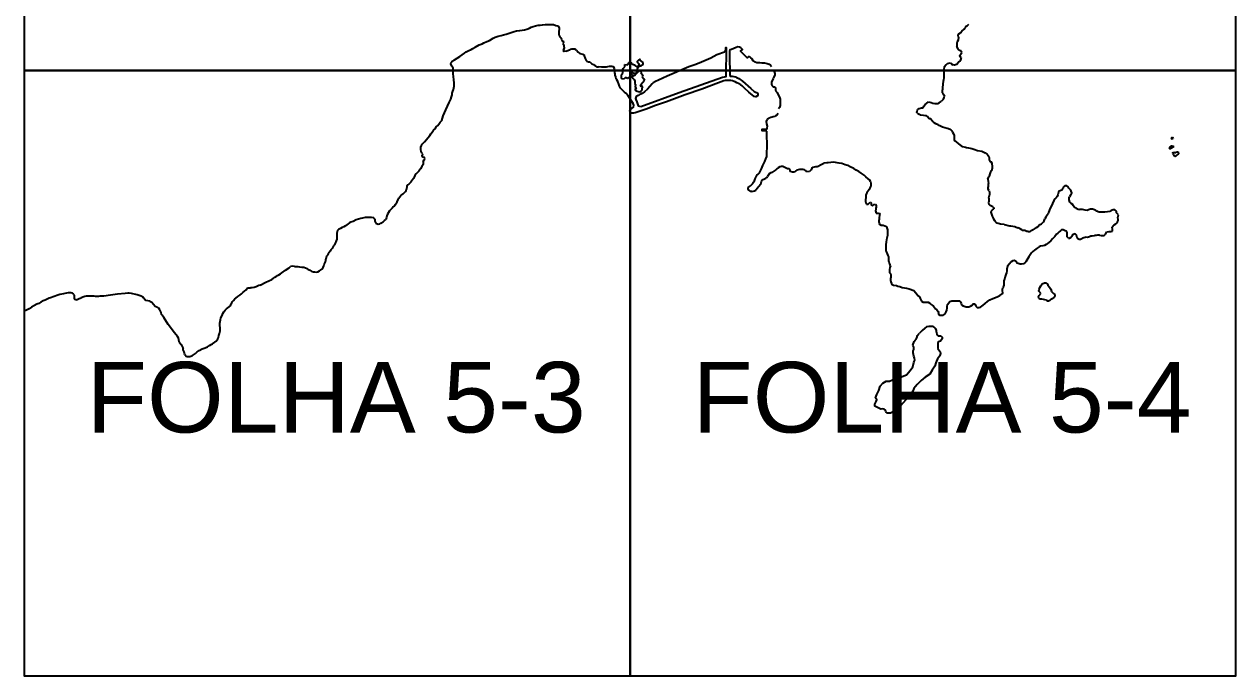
# Model space of a CAD drawing. Header units: millimetres. Extents: x 548366 to 1117317, y 7446967 to 14899125.
# Drawn here: x 553799 to 554494, y 7449500 to 7449874 of the extents above; entities that cross this region are included whole.
import ezdxf

# ---------------------------------------------------------------- set-up
doc = ezdxf.new("R2010")
doc.units = ezdxf.units.MM
doc.header["$MEASUREMENT"] = 0
doc.layers.add('CARIMBO', color=7, linetype='Continuous')
doc.styles.add('ARIAL', font='ARIAL.TTF')

msp = doc.modelspace()

# ---------------------------------------------------------------- linework, layer by layer
at = {"layer": 'CARIMBO'}
for points in [[(554146.65, 7450195.25), (553798.81, 7450195.25), (553798.81, 7449847.41), (554146.65, 7449847.41)], [(554494.49, 7450195.25), (554146.65, 7450195.25), (554146.65, 7449847.41), (554494.49, 7449847.41)], [(554146.65, 7449847.41), (553798.81, 7449847.41), (553798.81, 7449499.56), (554146.65, 7449499.56)], [(554494.49, 7449847.41), (554146.65, 7449847.41), (554146.65, 7449499.56), (554494.49, 7449499.56)]]:
    msp.add_lwpolyline(points, close=True, dxfattribs=at)
at = {"layer": 'CARIMBO', "color": 4, "ltscale": 0.3}
for points in [[(554043.76, 7449851.06), (554043.88, 7449851.92), (554044.56, 7449852.66), (554045.94, 7449853.52), (554047.31, 7449854.38), (554048.86, 7449855.41), (554050.23, 7449856.38), (554051.55, 7449857.3), (554052.58, 7449858.1), (554054.12, 7449858.84), (554055.5, 7449859.36), (554056.41, 7449859.93), (554057.79, 7449860.67), (554060.05, 7449862.01), (554061.71, 7449862.7), (554062.74, 7449863.16), (554064.52, 7449864.07), (554066.06, 7449864.65), (554068.07, 7449865.85), (554069.21, 7449866.48), (554070.99, 7449867.1), (554072.59, 7449867.51), (554073.96, 7449867.85), (554075.62, 7449868.25), (554080.2, 7449869.79), (554081.52, 7449870.08), (554083.35, 7449870.37), (554086.04, 7449870.71), (554087.47, 7449871.05), (554088.85, 7449871.68), (554089.82, 7449872.2), (554091.08, 7449872.54), (554092.45, 7449873), (554093.83, 7449873.34), (554095.03, 7449873.45), (554096.46, 7449873.63), (554097.95, 7449873.68), (554099.04, 7449873.68), (554100.3, 7449873.8), (554102.64, 7449873.68), (554104.11, 7449873.17), (554105.08, 7449872.94), (554105.6, 7449872.54), (554105.94, 7449871.57), (554105.94, 7449870.77), (554105.83, 7449869.85), (554105.71, 7449868.94), (554105.71, 7449868.19), (554105.94, 7449867.45), (554106.4, 7449866.76), (554106.91, 7449866.13), (554107.39, 7449865.42), (554107.59, 7449864.52)], [(554338.56, 7449871.12), (554338.98, 7449871.61), (554339.4, 7449872.29), (554339.76, 7449872.81), (554340.4, 7449873.18), (554341.24, 7449874.03)], [(554335.33, 7449866.46), (554335.05, 7449864.71), (554334.54, 7449863.73), (554334.37, 7449863.01), (554334.34, 7449862.03), (554334.39, 7449861.08)], [(554335.1, 7449867.61), (554335.55, 7449868.35), (554336.43, 7449869.04), (554337.16, 7449869.84)], [(554335.33, 7449866.46), (554335.1, 7449867.61)], [(554337.16, 7449869.84), (554338.56, 7449871.12)], [(554107.59, 7449864.52), (554108.64, 7449863.9)], [(554108.64, 7449863.9), (554108.17, 7449862.87)], [(554108.17, 7449862.87), (554108.62, 7449862.05)], [(554108.77, 7449860.37), (554108.29, 7449858.69)], [(554108.39, 7449859.62), (554108.29, 7449858.69)], [(554108.62, 7449862.05), (554108.67, 7449861.37)], [(554108.67, 7449861.37), (554108.77, 7449860.37)], [(554109.97, 7449858.42), (554111.04, 7449858.87), (554112.32, 7449859.39)], [(554115.87, 7449858.99), (554114.9, 7449859.52), (554113.97, 7449859.57), (554113.12, 7449859.52), (554112.32, 7449859.39)], [(554335.2, 7449859.34), (554334.39, 7449861.08)], [(554336.01, 7449858.9), (554335.2, 7449859.34)], [(554109.97, 7449858.42), (554108.89, 7449858.32), (554108.29, 7449858.69)], [(554115.87, 7449858.99), (554116.86, 7449857.83)], [(554116.86, 7449857.83), (554117.76, 7449857.13)], [(554117.76, 7449857.13), (554119.49, 7449856.7)], [(554119.49, 7449856.7), (554120.24, 7449856.28)], [(554120.24, 7449856.28), (554120.36, 7449855.68)], [(554120.36, 7449855.68), (554120.81, 7449854.2)], [(554120.81, 7449854.2), (554121.39, 7449853.13), (554121.86, 7449852.65), (554122.84, 7449852.28)], [(554122.84, 7449852.28), (554123.57, 7449852.28)], [(554123.57, 7449852.28), (554124.17, 7449851.8)], [(554145.92, 7449851.66), (554146.65, 7449852.22)], [(554149.53, 7449850.18), (554148.19, 7449850.83), (554147.68, 7449851.23), (554147.29, 7449851.77), (554146.65, 7449852.22)], [(554154.16, 7449851.84), (554152.74, 7449852.99), (554152.26, 7449853.83), (554151.74, 7449853.36), (554150.75, 7449852.47), (554150.97, 7449851.86), (554151.54, 7449851.44), (554152.11, 7449850.02)], [(554214.99, 7449855.55), (554216.61, 7449853.98)], [(554215.91, 7449854.6), (554216.61, 7449853.98)], [(554216.61, 7449853.98), (554217.23, 7449852.99)], [(554217.23, 7449852.99), (554218.43, 7449852.25)], [(554218.43, 7449852.25), (554219.55, 7449851.92), (554220.6, 7449851.85), (554221.27, 7449851.83), (554222.34, 7449851.8), (554223.83, 7449851.68), (554224.61, 7449851.55), (554225.35, 7449851.38), (554226.57, 7449851), (554227.34, 7449850.46)], [(554335.27, 7449852.02), (554336.01, 7449852.78), (554336.65, 7449853.52)], [(554336.8, 7449858.56), (554336.01, 7449858.9)], [(554336.01, 7449855.87), (554336.52, 7449856.48)], [(554336.16, 7449854.99), (554336.01, 7449855.87)], [(554336.94, 7449854.79), (554336.16, 7449854.99)], [(554336.52, 7449856.48), (554337.14, 7449857.67)], [(554336.65, 7449853.52), (554336.94, 7449854.79)], [(554337.14, 7449857.67), (554336.8, 7449858.56)], [(554037.71, 7449817.59), (554038.54, 7449818.69), (554039.29, 7449821.22), (554040.95, 7449824.82), (554042.84, 7449829), (554043.7, 7449830.77), (554044.22, 7449832.14), (554044.45, 7449833.29), (554044.56, 7449834.32), (554044.85, 7449835.46), (554045.25, 7449836.49), (554045.7, 7449838.32), (554045.76, 7449840.5), (554045.48, 7449841.75), (554045.31, 7449844.03), (554045.14, 7449845.29), (554045.19, 7449845.97), (554045.28, 7449847.41), (554045.08, 7449848.72), (554044.28, 7449849.86)], [(554044.28, 7449849.86), (554043.76, 7449851.06)], [(554045.25, 7449846.94), (554045.25, 7449847.8)], [(554124.17, 7449851.8), (554124.77, 7449851.1)], [(554124.77, 7449851.1), (554125.67, 7449850.73)], [(554125.67, 7449850.73), (554126.52, 7449850.18)], [(554126.52, 7449850.18), (554127.72, 7449849.5), (554128.65, 7449849.35)], [(554136.34, 7449849.68), (554135.54, 7449849.68), (554134.72, 7449849.58), (554133.77, 7449849.48), (554132.97, 7449849.28), (554131.94, 7449849.16), (554130.29, 7449849.21), (554128.65, 7449849.35)], [(554141.6, 7449844.68), (554142.18, 7449845.33)], [(554142.18, 7449845.33), (554142.54, 7449845.9)], [(554142.28, 7449847.41), (554142.82, 7449848.46)], [(554142.54, 7449845.9), (554142.28, 7449847.41)], [(554142.82, 7449848.46), (554143.76, 7449849.36)], [(554143.76, 7449850.72), (554145.45, 7449850.51)], [(554143.76, 7449849.36), (554143.76, 7449850.72)], [(554144.7, 7449850.69), (554145.45, 7449850.51)], [(554145.45, 7449850.51), (554145.92, 7449851.66)], [(554150.58, 7449845.73), (554149.48, 7449845.69), (554148.84, 7449845.69), (554147.61, 7449846.2), (554146.65, 7449845.65)], [(554146.65, 7449845.65), (554147.83, 7449844.83)], [(554150.58, 7449845.73), (554149.99, 7449845.15), (554149.34, 7449844.54), (554148.26, 7449844.03)], [(554151.25, 7449849.14), (554150.24, 7449849.79), (554149.53, 7449850.18)], [(554150.5, 7449847.41), (554150.46, 7449846.44), (554150.58, 7449845.73)], [(554151.25, 7449849.14), (554150.89, 7449848.6), (554150.5, 7449847.41)], [(554152.26, 7449847.41), (554151.51, 7449846.69), (554151.05, 7449846.27), (554150.58, 7449845.73)], [(554152.11, 7449850.02), (554151.21, 7449849.79), (554151.25, 7449849.14)], [(554152.11, 7449850.02), (554151.25, 7449849.14)], [(554152.11, 7449850.02), (554151.99, 7449850.93)], [(554152.11, 7449850.02), (554153.14, 7449849.97), (554153.84, 7449850.58), (554154.24, 7449851.12), (554154.16, 7449851.84)], [(554152.26, 7449847.41), (554153.08, 7449846.55), (554152.94, 7449845.94)], [(554152.94, 7449845.94), (554154.16, 7449844.54)], [(554227.34, 7449850.46), (554227.84, 7449849.71)], [(554229.43, 7449846.78), (554229.76, 7449845.53)], [(554229.76, 7449845.53), (554229.86, 7449844.62)], [(554328.11, 7449850.63), (554327.11, 7449849.2), (554326.93, 7449848.06), (554326.81, 7449847.41), (554326.81, 7449846.69), (554326.81, 7449845.88), (554326.81, 7449844.87), (554326.81, 7449843.89), (554326.81, 7449843.11), (554326.69, 7449841.91), (554326.49, 7449840.93), (554326.22, 7449839.73), (554326.17, 7449837.19), (554326.17, 7449836.25)], [(554328.11, 7449850.63), (554328.94, 7449851.43)], [(554328.94, 7449851.43), (554330.47, 7449851.66)], [(554330.47, 7449851.66), (554331.96, 7449850.55)], [(554331.15, 7449851.14), (554331.96, 7449850.55)], [(554334.22, 7449850.75), (554333.04, 7449850.38), (554331.96, 7449850.55)], [(554334.22, 7449850.75), (554335.27, 7449852.02)], [(554334.22, 7449850.75), (554334.71, 7449851.24)], [(554141.6, 7449844.68), (554141.53, 7449843.28), (554142.03, 7449842.67), (554143.36, 7449842.63)], [(554143.98, 7449843.39), (554143.36, 7449842.63)], [(554145.2, 7449842.81), (554143.98, 7449843.39)], [(554146.65, 7449843.79), (554145.2, 7449842.81)], [(554145.95, 7449843.2), (554145.2, 7449842.81)], [(554147.92, 7449843.4), (554146.65, 7449843.79)], [(554147.83, 7449844.83), (554148.26, 7449844.03)], [(554147.92, 7449843.4), (554148.26, 7449844.03)], [(554147.92, 7449843.4), (554148.46, 7449842.76), (554148.98, 7449842.18), (554149.41, 7449841.16), (554149.48, 7449839.91), (554149.74, 7449839.21), (554149.54, 7449838.03), (554150.11, 7449837.05), (554149.41, 7449836.34)], [(554155.03, 7449841.73), (554154.2, 7449840.58), (554153.7, 7449840.11), (554152.5, 7449838.39)], [(554152.5, 7449838.39), (554153.35, 7449838.6), (554153.78, 7449837.86), (554153.53, 7449837.11), (554153.37, 7449836.05)], [(554154.16, 7449844.54), (554153.72, 7449843.7)], [(554153.72, 7449843.7), (554154.52, 7449842.6)], [(554154.52, 7449842.6), (554155.03, 7449841.73)], [(554227.89, 7449840.84), (554227.85, 7449840.1)], [(554227.85, 7449840.1), (554227.92, 7449839.25)], [(554228.77, 7449842.53), (554227.89, 7449840.84)], [(554227.92, 7449839.25), (554228.32, 7449838.5)], [(554228.32, 7449838.5), (554228.89, 7449838.03)], [(554229.14, 7449843.28), (554228.77, 7449842.53)], [(554229.86, 7449844.62), (554229.14, 7449843.28)], [(554152.15, 7449834.86), (554150.85, 7449835.35), (554150.06, 7449835.65), (554149.41, 7449836.34)], [(554153.37, 7449836.05), (554152.15, 7449834.86)], [(554152.9, 7449835.15), (554152.15, 7449834.86)], [(554228.89, 7449838.03), (554229.81, 7449837.91)], [(554229.81, 7449837.91), (554230.26, 7449837.09)], [(554230.26, 7449837.09), (554230.11, 7449836.27), (554230.41, 7449835.5)], [(554230.41, 7449835.5), (554231.15, 7449834.77)], [(554231.15, 7449834.77), (554231.77, 7449833.34), (554232.56, 7449832.04), (554232.88, 7449830.83), (554232.93, 7449830.18), (554232.97, 7449829.34), (554232.97, 7449828.65), (554232.97, 7449828), (554232.97, 7449827.21), (554232.51, 7449826.1)], [(554326.17, 7449835.22), (554326.17, 7449836.25)], [(554326.17, 7449834.47), (554326.17, 7449835.22)], [(554326.17, 7449834.47), (554326.81, 7449833.39), (554327.2, 7449832.6)], [(554326.59, 7449830.94), (554327.1, 7449831.79)], [(554327.1, 7449831.79), (554327.2, 7449832.6)], [(554232.51, 7449826.1), (554231.86, 7449825.38)], [(554311.5, 7449824.23), (554311.94, 7449824.92)], [(554311.94, 7449824.92), (554312.72, 7449825.51)], [(554312.72, 7449825.51), (554314, 7449825.8)], [(554314, 7449825.8), (554314.93, 7449825.85)], [(554314.93, 7449825.85), (554315.44, 7449826.88)], [(554315.44, 7449826.88), (554316.18, 7449827.76), (554316.89, 7449828.27)], [(554316.89, 7449828.27), (554318.02, 7449829.25)], [(554316.89, 7449828.27), (554317.33, 7449828.84)], [(554318.02, 7449829.25), (554319.64, 7449829.03)], [(554319.64, 7449829.03), (554320.59, 7449828.64), (554321.6, 7449828.4)], [(554321.6, 7449828.4), (554323.37, 7449828.42)], [(554323.37, 7449828.42), (554324.27, 7449828.76)], [(554324.27, 7449828.76), (554325.45, 7449829.77)], [(554326.59, 7449830.94), (554326.06, 7449830.31), (554325.45, 7449829.77)], [(554026.65, 7449800.82), (554026.49, 7449801.94), (554026.49, 7449802.84), (554026.58, 7449803.67), (554026.9, 7449804.31), (554027.38, 7449804.98), (554028.06, 7449805.68), (554028.66, 7449806.36), (554031.65, 7449810.03), (554032.29, 7449810.86), (554033.06, 7449811.95), (554033.89, 7449812.98), (554034.92, 7449814.07), (554035.43, 7449814.93), (554036.27, 7449815.76), (554036.87, 7449816.44), (554037.71, 7449817.59)], [(554225.09, 7449818.05), (554225.36, 7449818.95)], [(554225.24, 7449816.77), (554225.09, 7449818.05)], [(554225.82, 7449819.64), (554225.36, 7449818.95)], [(554226.47, 7449820.2), (554225.82, 7449819.64)], [(554226.47, 7449820.2), (554227.56, 7449820.59), (554228.32, 7449820.71), (554228.93, 7449820.83), (554230.06, 7449821.09)], [(554230.93, 7449821.69), (554230.06, 7449821.09)], [(554231.49, 7449822.85), (554230.93, 7449821.69)], [(554311.42, 7449823.28), (554311.5, 7449824.23)], [(554311.89, 7449822.61), (554311.42, 7449823.28)], [(554311.89, 7449822.61), (554312.67, 7449822.15), (554313.53, 7449821.71)], [(554315.17, 7449821.39), (554313.53, 7449821.71)], [(554316.25, 7449821.36), (554315.17, 7449821.39)], [(554318.31, 7449819.8), (554317.46, 7449820.97), (554316.89, 7449821.24), (554316.25, 7449821.36)], [(554318.37, 7449819.79), (554317.92, 7449820.24)], [(554318.31, 7449819.8), (554319.29, 7449819.73), (554320.16, 7449818.69), (554320.52, 7449817.97), (554321.27, 7449817.22)], [(554214.51, 7449780.07), (554215.22, 7449780.74), (554215.78, 7449781.04), (554216.49, 7449781.65), (554217.15, 7449782.42), (554217.61, 7449783.13), (554218.07, 7449783.89), (554218.53, 7449785.01), (554218.89, 7449785.93), (554219.04, 7449786.64), (554219.55, 7449787.25), (554220.16, 7449787.76), (554221.03, 7449788.47), (554221.64, 7449789.64), (554222.2, 7449790.81), (554222.96, 7449792.75), (554224.12, 7449794.96), (554224.63, 7449796.64), (554225.14, 7449797.92), (554225.29, 7449799.24), (554225.34, 7449804.23), (554225.14, 7449810.74), (554225.24, 7449811.66), (554225.19, 7449812.42)], [(554225.19, 7449812.42), (554222.54, 7449812.75), (554222.54, 7449813.67), (554225.03, 7449813.67), (554225.34, 7449814.28), (554225.54, 7449815.4)], [(554225.54, 7449815.4), (554225.24, 7449816.77)], [(554323.69, 7449816.04), (554322.29, 7449816.73), (554321.27, 7449817.22)], [(554323.69, 7449816.04), (554324.97, 7449815.45), (554326.1, 7449814.96), (554328.86, 7449814.13), (554329.56, 7449813.91), (554330.31, 7449813.64), (554330.9, 7449813.21), (554331.43, 7449812.68), (554331.92, 7449811.93), (554332.45, 7449810.91), (554332.72, 7449810), (554332.72, 7449809.03), (554332.72, 7449808.39), (554332.72, 7449807.53), (554333.15, 7449806.89), (554333.9, 7449806.3), (554335.19, 7449805.17), (554336.75, 7449804.1), (554337.66, 7449803.67), (554339.22, 7449803.19), (554339.81, 7449803.02), (554341.1, 7449802.81), (554341.95, 7449802.7), (554343.03, 7449802.6)], [(554456.17, 7449802.67), (554456.84, 7449803.54)], [(554456.84, 7449803.54), (554457.85, 7449803.98), (554458.91, 7449803.65)], [(554457.46, 7449808.65), (554458.21, 7449809.02)], [(554457.46, 7449808.65), (554457.74, 7449808.09), (554458.52, 7449808.18)], [(554458.91, 7449803.65), (554457.46, 7449802.73)], [(554458.21, 7449809.02), (554458.52, 7449808.18)], [(554027.09, 7449800.02), (554026.65, 7449800.82)], [(554027.67, 7449799.47), (554027.09, 7449800.02)], [(554027.25, 7449797.84), (554027.67, 7449799.47)], [(554027.25, 7449797.84), (554027.38, 7449798.67)], [(554027.96, 7449797.52), (554027.25, 7449797.84)], [(554028.92, 7449796.66), (554028.7, 7449797.26), (554027.96, 7449797.52)], [(554028.41, 7449795.92), (554028.92, 7449796.66)], [(554343.03, 7449802.6), (554344.05, 7449802.17), (554346.22, 7449801.45), (554348.63, 7449801.02), (554349.87, 7449800.49), (554350.67, 7449800.06), (554351.21, 7449799.68), (554351.75, 7449799.2), (554352.23, 7449798.56), (554352.66, 7449797.91), (554352.82, 7449797.22), (554352.82, 7449796.57), (554352.98, 7449795.93), (554353.3, 7449795.28), (554354.05, 7449794.86)], [(554457.46, 7449802.73), (554456.9, 7449802.28), (554456.17, 7449802.67)], [(554458.24, 7449803.06), (554457.46, 7449802.73)], [(554458.27, 7449799.82), (554458.58, 7449800.49)], [(554458.77, 7449799.09), (554458.27, 7449799.82)], [(554458.58, 7449800.49), (554459.86, 7449799.93)], [(554458.77, 7449799.09), (554459.16, 7449798.42), (554459.58, 7449797.97)], [(554459.19, 7449800.32), (554459.86, 7449799.93)], [(554461.57, 7449799.54), (554459.58, 7449797.97)], [(554460.4, 7449798.39), (554459.58, 7449797.97)], [(554459.86, 7449799.93), (554460.37, 7449800.63)], [(554460.37, 7449800.63), (554461.43, 7449800.6)], [(554461.43, 7449800.6), (554461.57, 7449799.54)], [(554026.32, 7449790.78), (554025.84, 7449790.14), (554025.32, 7449789.53), (554024.56, 7449788.73), (554023.88, 7449787.99), (554023.18, 7449787.09), (554022.79, 7449786.1), (554022.28, 7449785.27), (554021.8, 7449784.53), (554021.25, 7449783.83), (554020.81, 7449783.25), (554020.2, 7449782.58), (554019.68, 7449782.1), (554019.08, 7449781.59), (554018.56, 7449780.8), (554018.24, 7449779.07)], [(554027.96, 7449795.05), (554027.93, 7449794.16), (554027.79, 7449793.34), (554027.47, 7449792.73), (554027.09, 7449792.09), (554026.32, 7449790.78)], [(554027.96, 7449795.05), (554028.41, 7449795.92)], [(554235.65, 7449791.68), (554234.32, 7449792.24), (554233.4, 7449792.24), (554232.59, 7449791.98), (554231.67, 7449791.47), (554230.96, 7449790.81), (554230.35, 7449790.3), (554229.79, 7449789.9), (554229.28, 7449789.49), (554228.16, 7449788.78)], [(554238.09, 7449790.92), (554237.17, 7449790.92), (554236.26, 7449791.17), (554235.65, 7449791.68)], [(554238.55, 7449790.15), (554238.09, 7449790.92)], [(554238.6, 7449789.39), (554238.55, 7449790.15)], [(554243.9, 7449790.36), (554243.18, 7449790.3), (554242.52, 7449790.05), (554241.86, 7449789.64), (554241.2, 7449788.98)], [(554248.02, 7449789.18), (554247.36, 7449789.9), (554246.85, 7449790.25), (554246.09, 7449790.41), (554245.07, 7449790.46), (554243.9, 7449790.36)], [(554251.13, 7449791.22), (554250.72, 7449790.3), (554249.81, 7449789.39)], [(554251.13, 7449791.22), (554251.84, 7449791.73), (554252.66, 7449792.03), (554253.27, 7449792.14), (554254.03, 7449792.24), (554254.7, 7449792.44)], [(554254.7, 7449792.44), (554256.02, 7449793.21), (554257.91, 7449794.02)], [(554283.45, 7449785.17), (554282.1, 7449786.26), (554281.19, 7449787.18), (554279.47, 7449788.36), (554277.97, 7449789.32), (554276.46, 7449790.07), (554275.12, 7449790.93), (554273.14, 7449791.95), (554271.69, 7449792.65), (554270.13, 7449793.18), (554268.25, 7449793.83), (554266.75, 7449793.99), (554263.53, 7449794.58), (554260.48, 7449794.33), (554259.59, 7449794.33), (554257.91, 7449794.02)], [(554353.52, 7449787.94), (554353.89, 7449789.12), (554354.32, 7449789.87), (554354.54, 7449790.51), (554354.75, 7449791.32), (554354.81, 7449792.17), (554354.64, 7449793.84), (554354.05, 7449794.86)], [(554221.74, 7449782.11), (554222.25, 7449783.64), (554222.6, 7449784.3), (554223.11, 7449784.65), (554223.83, 7449785.01), (554224.69, 7449785.37), (554225.25, 7449785.83), (554225.66, 7449786.39)], [(554226.48, 7449787.96), (554225.66, 7449786.39)], [(554228.16, 7449788.78), (554227.6, 7449788.52), (554226.48, 7449787.96)], [(554240.03, 7449788.88), (554238.6, 7449789.39)], [(554241.2, 7449788.98), (554240.03, 7449788.88)], [(554249.81, 7449789.39), (554248.02, 7449789.18)], [(554284.74, 7449783.56), (554284.9, 7449782.48), (554284.96, 7449781.14), (554284.63, 7449780.23), (554284.42, 7449779.64), (554283.99, 7449779), (554283.56, 7449778.35), (554283.02, 7449777.66), (554282.65, 7449777.07), (554282.27, 7449776.26), (554282.06, 7449775.62), (554282.06, 7449774.55), (554281.95, 7449772.83), (554281.95, 7449772.08), (554282, 7449771.22), (554282.49, 7449770.58)], [(554284.74, 7449783.56), (554284.2, 7449784.52), (554283.45, 7449785.17)], [(554352.18, 7449784.83), (554352.66, 7449786.17), (554353.03, 7449786.7), (554353.52, 7449787.94)], [(554352.18, 7449784.83), (554352.33, 7449783.5), (554352.49, 7449782.37)], [(554012.98, 7449771.86), (554013.46, 7449773.14), (554013.97, 7449774.04), (554014.52, 7449774.81), (554015.06, 7449775.51), (554015.64, 7449775.96), (554016.31, 7449776.5), (554016.95, 7449777.08), (554017.66, 7449777.82), (554018.04, 7449778.46), (554018.24, 7449779.07)], [(554216.7, 7449777.78), (554215.93, 7449777.83), (554215.37, 7449778.24), (554214.76, 7449778.8), (554214.51, 7449779.41), (554214.51, 7449780.07)], [(554216.7, 7449777.78), (554218.12, 7449778.14), (554218.84, 7449778.6)], [(554221.74, 7449782.11), (554221.38, 7449781.55), (554220.87, 7449780.94), (554220.16, 7449780.28), (554219.8, 7449779.72), (554218.84, 7449778.6)], [(554352.81, 7449778.13), (554352.33, 7449779.21), (554352.33, 7449780.07), (554352.6, 7449780.66)], [(554352.6, 7449780.66), (554352.49, 7449782.37)], [(554352.81, 7449778.13), (554353.08, 7449777.33), (554353.08, 7449776.53), (554352.92, 7449775.18)], [(554394.67, 7449778.57), (554393.06, 7449777.93), (554392.79, 7449777.34), (554392.57, 7449776.64), (554392.36, 7449775.84), (554391.93, 7449774.98), (554391.29, 7449774.17), (554390.75, 7449773.58), (554390.11, 7449772.67)], [(554395.37, 7449779.7), (554394.67, 7449778.57)], [(554395.63, 7449780.5), (554395.37, 7449779.7)], [(554396.39, 7449781.15), (554395.63, 7449780.5)], [(554400.25, 7449777.5), (554399.77, 7449778.63), (554399.23, 7449779.22), (554398.69, 7449779.75), (554398.16, 7449780.45), (554397.41, 7449781.09), (554396.39, 7449781.15)], [(554400.25, 7449777.5), (554400.2, 7449776.86), (554399.66, 7449775.73), (554399.07, 7449774.82)], [(554011.75, 7449770.14), (554011.37, 7449769.6), (554010.69, 7449768.93), (554010.08, 7449768.25), (554009.41, 7449767.55), (554008.58, 7449766.62), (554008.06, 7449765.82), (554007.49, 7449764.83), (554007.04, 7449763.84), (554006.85, 7449762.94), (554006.37, 7449761.79)], [(554011.75, 7449770.14), (554012.98, 7449771.86)], [(554282.49, 7449770.58), (554283.45, 7449770.58)], [(554283.45, 7449770.58), (554284.47, 7449771.76)], [(554284.47, 7449771.76), (554285.22, 7449771.38)], [(554285.22, 7449771.38), (554285.22, 7449770.2), (554285.98, 7449769.61)], [(554285.98, 7449769.61), (554286.78, 7449770.36)], [(554286.78, 7449770.36), (554287.69, 7449770.58)], [(554287.69, 7449770.58), (554288.02, 7449769.56), (554287.91, 7449768.86), (554287.85, 7449768.22), (554287.75, 7449767.41), (554287.69, 7449766.72), (554288.07, 7449765.43)], [(554352.65, 7449774.06), (554352.65, 7449773.15), (554352.71, 7449772.29), (554352.54, 7449771.32), (554352.71, 7449770.52), (554353.51, 7449769.82)], [(554352.65, 7449774.06), (554352.92, 7449775.18)], [(554355.01, 7449768.96), (554353.51, 7449769.82)], [(554355.01, 7449768.96), (554355.55, 7449768.48), (554355.55, 7449767.84)], [(554389.25, 7449770.9), (554389.03, 7449770.31), (554387.78, 7449767.87)], [(554390.11, 7449772.67), (554389.25, 7449770.9)], [(554389.68, 7449771.81), (554389.25, 7449770.9)], [(554398.91, 7449772.99), (554398.91, 7449774.17), (554399.07, 7449774.82)], [(554399.12, 7449771.65), (554398.91, 7449772.99)], [(554400.04, 7449770.85), (554399.12, 7449771.65)], [(554401.88, 7449768.58), (554401.06, 7449769.78), (554400.89, 7449770.42), (554400.04, 7449770.85)], [(553999.48, 7449762.65), (553998.29, 7449762.94), (553997.49, 7449762.94), (553996.78, 7449762.94), (553995.63, 7449762.88), (553994.67, 7449762.78), (553993.77, 7449762.68), (553993.04, 7449762.52), (553992.01, 7449762.33), (553989.39, 7449761.52), (553987.73, 7449760.66), (553986.44, 7449760.18), (553985.61, 7449759.73), (553984.78, 7449759.25), (553984.07, 7449758.7), (553983.3, 7449758.16), (553982.34, 7449757.55), (553981.32, 7449757.1), (553980.39, 7449756.49), (553979.3, 7449755.88), (553978.78, 7449755.37), (553978.43, 7449754.6), (553978.3, 7449753.93), (553978.3, 7449753.1), (553978.34, 7449751.91)], [(553999.48, 7449762.65), (554000.15, 7449761.92)], [(554000.15, 7449761.92), (554000.21, 7449760.76), (554000.79, 7449759.61)], [(554000.79, 7449759.61), (554002.07, 7449759.07), (554002.91, 7449759.29), (554003.58, 7449759.58), (554004.99, 7449760.38), (554005.73, 7449761.15), (554006.37, 7449761.79)], [(554288.07, 7449765.43), (554289.14, 7449765.43)], [(554289.14, 7449765.43), (554290.16, 7449765.11)], [(554290.16, 7449765.11), (554289.95, 7449764.03), (554289.68, 7449762.8)], [(554289.68, 7449762.8), (554289.73, 7449761.62)], [(554353.99, 7449765.96), (554354.32, 7449766.71)], [(554354.75, 7449763.6), (554353.99, 7449765.96)], [(554354.32, 7449766.71), (554354.85, 7449767.3)], [(554359.44, 7449759.02), (554357.54, 7449759.52), (554357, 7449760.06), (554356.46, 7449760.44), (554356.09, 7449761.03), (554355.66, 7449761.88), (554355.34, 7449762.53), (554354.75, 7449763.6)], [(554354.85, 7449767.3), (554355.55, 7449767.84)], [(554378.12, 7449755.8), (554379.25, 7449756.5), (554380.05, 7449757.04), (554380.97, 7449757.79), (554381.45, 7449758.22), (554382.26, 7449758.75), (554382.9, 7449759.18), (554383.49, 7449759.72), (554384.03, 7449760.42), (554384.4, 7449761.01), (554384.83, 7449762.03)], [(554387.35, 7449766.75), (554386.93, 7449765.67), (554386.71, 7449764.98), (554386.12, 7449764.28), (554385.85, 7449763.58), (554385.48, 7449763.04), (554384.83, 7449762.03)], [(554387.78, 7449767.87), (554387.35, 7449766.75)], [(554402.89, 7449768.2), (554401.88, 7449768.58)], [(554402.89, 7449768.2), (554404.02, 7449767.66), (554404.67, 7449767.4)], [(554407.99, 7449767.02), (554406.49, 7449767.4), (554405.85, 7449767.4), (554404.67, 7449767.4)], [(554409.12, 7449766.86), (554407.99, 7449767.02)], [(554409.87, 7449767.34), (554409.12, 7449766.86)], [(554420.93, 7449766.16), (554419.21, 7449766), (554417.87, 7449765.95), (554417.23, 7449765.89), (554415.99, 7449765.89), (554415.4, 7449766.11), (554414.76, 7449766.54), (554414.11, 7449766.97), (554413.31, 7449767.34), (554412.29, 7449767.56), (554411.16, 7449767.61), (554409.87, 7449767.34)], [(554422.16, 7449766.38), (554420.93, 7449766.16)], [(554424.15, 7449767.34), (554422.97, 7449766.91), (554422.16, 7449766.38)], [(554423.79, 7449756.22), (554423.52, 7449757.4), (554424, 7449758.1), (554424.7, 7449758.63), (554425.56, 7449759.17), (554426.2, 7449759.71), (554426.58, 7449760.3), (554426.96, 7449761.05), (554427.01, 7449761.74), (554426.74, 7449762.82)], [(554426.04, 7449766.41), (554425.08, 7449767.27), (554424.15, 7449767.34)], [(554426.1, 7449765.6), (554426.04, 7449766.41)], [(554427.06, 7449764.32), (554426.1, 7449765.6)], [(554427.06, 7449764.32), (554426.58, 7449764.91)], [(554426.74, 7449762.82), (554427.06, 7449764.32)], [(554291.99, 7449758.21), (554291.02, 7449758.31), (554290.06, 7449758.8), (554289.95, 7449759.44), (554289.73, 7449760.4), (554289.73, 7449761.62)], [(554296.29, 7449735.1), (554295.81, 7449736.33), (554295.38, 7449736.98), (554295.22, 7449737.94), (554295.22, 7449738.69), (554295.33, 7449739.34), (554295.22, 7449740.25), (554294.9, 7449740.95), (554294.08, 7449742.92), (554293.81, 7449743.67), (554293.81, 7449744.53), (554293.81, 7449745.44), (554293.81, 7449746.35), (554293.81, 7449747.16), (554294.03, 7449748.98), (554294.19, 7449750.05), (554294.4, 7449751.18), (554294.62, 7449752.63), (554294.78, 7449753.92), (554294.78, 7449754.93), (554294.67, 7449755.85), (554294.35, 7449756.87), (554293.87, 7449757.51), (554291.99, 7449758.21)], [(554361.48, 7449758.86), (554359.44, 7449759.02)], [(554398.36, 7449750.96), (554397.67, 7449751.76), (554397.67, 7449752.41), (554397.67, 7449753.7), (554397.67, 7449754.34), (554397.24, 7449754.93), (554396.54, 7449755.3), (554395.41, 7449755.73), (554394.39, 7449755.73), (554393.8, 7449755.25), (554393.05, 7449754.55), (554392.41, 7449753.96), (554391.6, 7449753.21), (554390.58, 7449751.98), (554389.35, 7449750.53), (554388.38, 7449749.41), (554387.14, 7449748.44), (554385.53, 7449747.37), (554384.57, 7449746.72), (554383.71, 7449746.67), (554382.31, 7449746.4), (554381.56, 7449745.97), (554380.38, 7449745.33), (554378.9, 7449744.17), (554378.04, 7449743.42), (554377.24, 7449742.56), (554375.63, 7449740.36), (554375.09, 7449739.34), (554374.61, 7449738.27), (554374.02, 7449737.41), (554373.32, 7449736.77), (554372.51, 7449736.34), (554371.55, 7449736.13), (554370.74, 7449736.13), (554370.1, 7449736.23), (554369.02, 7449736.61), (554368.76, 7449737.2), (554368.33, 7449737.68), (554367.25, 7449738.16), (554366.45, 7449737.95), (554365.59, 7449737.31), (554364.52, 7449736.34), (554363.5, 7449734.84), (554363.07, 7449733.12), (554362.96, 7449732.16), (554362.8, 7449730.98), (554362.53, 7449730.07), (554362.05, 7449729.05), (554361.89, 7449727.97), (554361.4, 7449726.47), (554361.24, 7449725.19), (554361.24, 7449724.01), (554360.7, 7449722.41)], [(554361.48, 7449758.86), (554362.5, 7449758.7), (554363.84, 7449758.27)], [(554363.84, 7449758.27), (554364.54, 7449758.16), (554365.4, 7449758.06), (554366.42, 7449757.84), (554367.55, 7449757.63), (554368.35, 7449757.31), (554369.59, 7449756.88)], [(554375.28, 7449754.73), (554374.53, 7449754.73), (554373.35, 7449755.38), (554372.27, 7449755.48), (554371.57, 7449755.75), (554370.66, 7449756.29), (554369.59, 7449756.88)], [(554375.28, 7449754.73), (554376.35, 7449754.89), (554377.05, 7449755.21)], [(554378.12, 7449755.8), (554377.05, 7449755.21)], [(554420.41, 7449754.56), (554421.86, 7449754.82), (554422.88, 7449754.82), (554423.63, 7449755.04)], [(554423.63, 7449755.04), (554423.79, 7449756.22)], [(553978.34, 7449751.91), (553978.34, 7449751.15), (553978.27, 7449750.51), (553977.89, 7449749.49), (553977.73, 7449748.82), (553977.34, 7449748.08), (553976.89, 7449747.21), (553976.48, 7449746.51), (553976.03, 7449745.77), (553975.55, 7449745.04), (553974.94, 7449744.33), (553974.43, 7449743.53), (553973.95, 7449742.67), (553973.4, 7449742.03), (553972.89, 7449741.32), (553972.44, 7449740.62), (553971.97, 7449738.9)], [(554398.36, 7449750.96), (554399.06, 7449750.91)], [(554399.06, 7449750.91), (554400.03, 7449751.6), (554400.46, 7449752.19), (554400.78, 7449752.89), (554401.69, 7449753.43)], [(554406.63, 7449751.23), (554406.04, 7449750.69), (554405.39, 7449750.26), (554404.59, 7449750.26), (554403.89, 7449750.53), (554403.46, 7449751.23), (554403.25, 7449752.03), (554402.98, 7449752.78), (554402.44, 7449753.32), (554401.69, 7449753.43)], [(554406.63, 7449751.23), (554408.51, 7449751.76)], [(554408.51, 7449751.76), (554409.42, 7449751.6)], [(554409.42, 7449751.6), (554410.55, 7449751.87), (554411.19, 7449752.3), (554412.09, 7449752.41), (554413.32, 7449752.47)], [(554416.17, 7449752.73), (554415.04, 7449752.79), (554414.24, 7449752.47), (554413.32, 7449752.47)], [(554416.17, 7449752.73), (554417.24, 7449752.47), (554418.85, 7449752.47), (554419.76, 7449753.32)], [(554419.76, 7449753.32), (554420.41, 7449754.56)], [(553948.82, 7449732.58), (553950.85, 7449733.97), (553951.78, 7449734.71)], [(553953.93, 7449734.74), (553952.84, 7449734.9), (553951.78, 7449734.71)], [(553953.93, 7449734.74), (553954.92, 7449734.64), (553955.98, 7449734.68), (553956.94, 7449734.52), (553958.19, 7449734.42), (553959.31, 7449734.26), (553960.27, 7449734), (553961.2, 7449733.62), (553961.71, 7449733.27), (553962.71, 7449732.53), (553963.89, 7449731.92), (553964.7, 7449731.7), (553965.43, 7449731.6), (553966.36, 7449731.54), (553967.35, 7449731.73), (553968.35, 7449732.18), (553968.99, 7449732.59), (553969.76, 7449733.11), (553970.46, 7449734.23), (553970.88, 7449735.03), (553971.1, 7449735.83), (553971.49, 7449736.63), (553971.71, 7449737.3), (553971.91, 7449738.26), (553971.97, 7449738.9)], [(554295.92, 7449734.19), (554295.7, 7449733.01), (554295.7, 7449732.15), (554295.7, 7449731.4), (554296.24, 7449730.6)], [(554296.29, 7449735.1), (554295.92, 7449734.19)], [(553934.34, 7449724.08), (553937.5, 7449725.73), (553941, 7449727.33), (553941.8, 7449727.87), (553942.76, 7449728.51), (553943.53, 7449728.99), (553944.27, 7449729.54), (553945.07, 7449729.95), (553945.9, 7449730.53), (553946.77, 7449731.11), (553947.41, 7449731.65), (553948.08, 7449732.1), (553948.82, 7449732.58)], [(554296.24, 7449730.6), (554296.45, 7449729.95)], [(554296.45, 7449729.95), (554296.35, 7449728.67), (554296.29, 7449727.59), (554296.24, 7449726.9), (554296.35, 7449725.82), (554296.78, 7449724.91), (554297.21, 7449724.43), (554297.96, 7449724.05), (554299.62, 7449723.79), (554300.53, 7449723.46), (554301.66, 7449723.25), (554302.84, 7449722.66), (554304.18, 7449722.39), (554305.47, 7449722.23), (554306.92, 7449721.91), (554309.55, 7449720.89)], [(553917.25, 7449712.15), (553917.65, 7449713.19), (553918.1, 7449713.93), (553918.42, 7449714.57), (553918.99, 7449715.27), (553919.83, 7449716.07), (553920.4, 7449716.59), (553921.43, 7449717.39), (553922.62, 7449718.25), (553923.51, 7449718.92), (553924.38, 7449719.69), (553926.33, 7449721.39)], [(553926.33, 7449721.39), (553926.97, 7449722.51)], [(553926.97, 7449722.51), (553928.7, 7449722.45)], [(553934.34, 7449724.08), (553933.58, 7449723.79), (553932.81, 7449723.44), (553932.01, 7449723.05), (553930.79, 7449722.67), (553929.63, 7449722.41), (553928.7, 7449722.45)], [(554309.55, 7449720.89), (554310.84, 7449719.6), (554312.2, 7449717.91), (554312.89, 7449717.21), (554313.22, 7449716.41), (554313.65, 7449715.6), (554314.08, 7449714.8), (554314.99, 7449714.21), (554315.95, 7449714.15), (554316.87, 7449714.21), (554317.78, 7449714.21), (554318.85, 7449713.67), (554319.6, 7449712.97), (554320.25, 7449712.54), (554320.89, 7449712.01), (554322.07, 7449710.45), (554322.77, 7449709.76), (554323.52, 7449708.95), (554323.74, 7449708.25)], [(554345.25, 7449711.84), (554345.94, 7449711.2), (554347.12, 7449711.15), (554347.93, 7449711.41), (554349.49, 7449712.54), (554350.67, 7449713.45), (554351.9, 7449714.58), (554353.3, 7449715.6), (554354.91, 7449716.35), (554356.62, 7449716.88), (554357.86, 7449717.47), (554358.99, 7449717.96), (554359.85, 7449718.55), (554360.33, 7449719.03), (554360.76, 7449719.62), (554360.6, 7449720.69), (554360.6, 7449721.6), (554360.7, 7449722.41)], [(554381.43, 7449720.58), (554381.55, 7449721.5)], [(554381.84, 7449720.08), (554381.43, 7449720.58)], [(554381.55, 7449721.5), (554382.06, 7449722.58)], [(554382.57, 7449719.35), (554381.84, 7449720.08)], [(554382.06, 7449722.58), (554382.57, 7449723.66), (554382.89, 7449724.23), (554383.23, 7449724.83)], [(554383.23, 7449724.83), (554384.6, 7449725.4), (554385.49, 7449725.34)], [(554385.49, 7449725.34), (554386.37, 7449724.58), (554386.63, 7449723.94), (554387.55, 7449722.9)], [(554387.55, 7449722.9), (554388.37, 7449721.72)], [(554388.37, 7449721.72), (554388.72, 7449720.36)], [(554388.72, 7449720.36), (554389.2, 7449719.73)], [(553827.26, 7449718.74), (553826.47, 7449719.43), (553825.78, 7449719.64), (553825.03, 7449719.57), (553824, 7449719.53), (553823.07, 7449719.36), (553822.21, 7449719.15), (553821.32, 7449719.02), (553819.23, 7449718.64), (553818.09, 7449718.19), (553813.97, 7449716.8), (553813.22, 7449716.46), (553811.92, 7449715.91), (553810.9, 7449715.43), (553809.6, 7449715.02), (553808.37, 7449714.21), (553807.28, 7449713.39), (553806.12, 7449712.98), (553804.41, 7449712.16), (553802.98, 7449711.34), (553801.55, 7449710.39), (553799.7, 7449709.5), (553798.81, 7449709.03)], [(553827.26, 7449718.74), (553827.4, 7449717.78)], [(553827.4, 7449717.78), (553827.4, 7449716.07)], [(553827.4, 7449716.07), (553828.8, 7449715.59)], [(553828.8, 7449715.59), (553830.32, 7449716.34)], [(553828.8, 7449715.59), (553829.59, 7449715.96)], [(553830.32, 7449716.34), (553831.55, 7449716.62)], [(553867.24, 7449716.88), (553865.97, 7449717.6), (553863.63, 7449718.39), (553860.47, 7449719.22), (553859.15, 7449719.42), (553858.39, 7449719.39), (553856.85, 7449719.22), (553852.28, 7449718.84), (553848.3, 7449718.26), (553844.52, 7449717.74), (553842.13, 7449717.58), (553841.51, 7449717.47), (553840.75, 7449717.44), (553839.76, 7449717.47), (553838.97, 7449717.58), (553837.9, 7449717.68), (553836.32, 7449717.71), (553835.5, 7449717.71), (553834.4, 7449717.68), (553833.61, 7449717.47), (553833.03, 7449717.2), (553831.55, 7449716.62)], [(553866.69, 7449717.19), (553867.24, 7449716.88)], [(553867.24, 7449716.88), (553867.96, 7449716.13)], [(553867.96, 7449716.13), (553868.68, 7449715.24)], [(553870.94, 7449714.86), (553869.81, 7449715.07), (553868.68, 7449715.24)], [(553870.94, 7449714.86), (553872.11, 7449714.17)], [(553872.11, 7449714.17), (553873.11, 7449713.11)], [(553873.11, 7449713.11), (553873.93, 7449711.91)], [(554327.66, 7449707.56), (554328.25, 7449708.63), (554328.62, 7449709.54), (554328.84, 7449710.77), (554328.84, 7449711.74), (554328.94, 7449712.97), (554330.39, 7449714.53), (554331.47, 7449714.96), (554333.4, 7449715.06), (554334.69, 7449714.96), (554335.92, 7449714.96), (554336.35, 7449714.42), (554336.78, 7449713.4)], [(554336.78, 7449713.4), (554336.99, 7449712.76)], [(554341.22, 7449711.63), (554342.08, 7449711.95), (554343.04, 7449712.49), (554343.69, 7449713.24), (554344.6, 7449713.29)], [(554344.6, 7449713.29), (554345.25, 7449711.84)], [(554381.27, 7449717.29), (554381.52, 7449718.05)], [(554382.16, 7449715.99), (554381.43, 7449716.43), (554381.27, 7449717.29)], [(554381.52, 7449718.05), (554382.12, 7449718.71)], [(554382.12, 7449718.71), (554382.57, 7449719.35)], [(554383.2, 7449715.92), (554382.16, 7449715.99)], [(554384.15, 7449715.67), (554383.2, 7449715.92)], [(554384.85, 7449715.61), (554384.15, 7449715.67)], [(554385.74, 7449715.45), (554384.85, 7449715.61)], [(554386.18, 7449714.78), (554385.74, 7449715.45)], [(554387.77, 7449715.23), (554387.01, 7449714.81), (554386.18, 7449714.78)], [(554388.34, 7449715.7), (554387.77, 7449715.23)], [(554389.1, 7449716.21), (554388.34, 7449715.7)], [(554390.25, 7449717.13), (554389.1, 7449716.21)], [(554389.2, 7449719.73), (554389.9, 7449719.19)], [(554389.9, 7449719.19), (554390.5, 7449718.62)], [(554390.59, 7449717.92), (554390.25, 7449717.13)], [(554390.5, 7449718.62), (554390.59, 7449717.92)], [(553873.93, 7449711.91), (553875, 7449711.46)], [(553876.75, 7449709.89), (553876.16, 7449710.78), (553875, 7449711.46)], [(553887.68, 7449691.47), (553887.51, 7449692.74), (553887.37, 7449693.49), (553886.75, 7449694.52), (553885.03, 7449696.65), (553881.5, 7449701.45), (553878.96, 7449705.36), (553878.1, 7449706.66), (553877.67, 7449707.21), (553877.36, 7449708.38), (553876.75, 7449709.89)], [(553892.05, 7449683), (553892.97, 7449682.93), (553893.93, 7449683.03), (553894.55, 7449683.24), (553895.48, 7449683.65), (553897.16, 7449684.82), (553898.19, 7449685.64), (553899.22, 7449686.4), (553900.97, 7449687.36), (553902.79, 7449687.97), (553903.99, 7449688.63), (553905.2, 7449689.31), (553906.19, 7449689.93), (553906.84, 7449690.34), (553908.28, 7449691.25), (553909.04, 7449691.83), (553909.65, 7449692.52), (553910.07, 7449693.1), (553910.27, 7449693.96), (553910.55, 7449695.06), (553910.92, 7449696.15), (553911.2, 7449696.91), (553911.27, 7449697.83), (553911.3, 7449699.21), (553911.04, 7449701.1), (553911.04, 7449702.09), (553911.26, 7449703.12), (553911.55, 7449704.05), (553911.77, 7449705.26), (553912.45, 7449706.64), (553912.77, 7449707.7), (553913.41, 7449708.72), (553914.24, 7449709.62), (553914.88, 7449710.32), (553915.81, 7449710.96), (553917.25, 7449712.15)], [(554326.26, 7449706.59), (554325.51, 7449706.48), (554324.76, 7449706.64), (554324.27, 7449707.02), (554323.74, 7449708.25)], [(554326.26, 7449706.59), (554327.66, 7449707.56)], [(554336.99, 7449712.76), (554338, 7449712.16)], [(554338, 7449712.16), (554339.61, 7449711.63), (554341.22, 7449711.63)], [(554316.87, 7449700.03), (554316.04, 7449699.24), (554314.47, 7449697.97), (554312.8, 7449696.49)], [(554322.28, 7449698.95), (554321.24, 7449699.83), (554320.65, 7449700.22), (554319.82, 7449700.22), (554318.98, 7449700.22), (554318.2, 7449700.17), (554316.87, 7449700.03)], [(554321.78, 7449699.34), (554322.28, 7449698.95)], [(554309.8, 7449691.54), (554310.49, 7449692.37), (554310.98, 7449692.96), (554311.32, 7449693.65), (554311.81, 7449695.02), (554312.3, 7449695.85), (554312.8, 7449696.49)], [(554322.67, 7449696.98), (554322.62, 7449697.87), (554322.28, 7449698.95)], [(554322.67, 7449696.98), (554322.82, 7449695.41)], [(554322.82, 7449695.41), (554323.55, 7449694.82)], [(554323.55, 7449694.82), (554325.08, 7449694.82)], [(554325.91, 7449693.11), (554324.93, 7449691.78), (554323.8, 7449691.49)], [(554325.08, 7449694.82), (554325.91, 7449694.09)], [(554325.91, 7449694.09), (554325.91, 7449693.11)], [(553887.68, 7449691.47), (553888.12, 7449690.92)], [(553888.12, 7449690.92), (553888.95, 7449689.99)], [(553888.95, 7449689.99), (553889.99, 7449687.53)], [(553890.57, 7449685.71), (553890.09, 7449686.91), (553889.99, 7449687.53)], [(553891.05, 7449684.1), (553890.81, 7449684.68), (553890.57, 7449685.71)], [(554309.11, 7449689.43), (554309.8, 7449691.54)], [(554309.65, 7449688.39), (554309.11, 7449689.43)], [(554309.16, 7449686.18), (554309.65, 7449687.02)], [(554309.26, 7449685.1), (554309.16, 7449686.18)], [(554309.65, 7449687.02), (554309.65, 7449688.39)], [(554323.8, 7449691.49), (554323.36, 7449690.85)], [(554323.36, 7449690.85), (554323.36, 7449689.08)], [(554323.36, 7449689.08), (554323.36, 7449688.3)], [(554323.36, 7449688.3), (554323.41, 7449687.51)], [(554323.41, 7449687.51), (554323.85, 7449686.97)], [(554323.85, 7449686.97), (554324.98, 7449685.5)], [(554324.68, 7449683.49), (554325.08, 7449684.66), (554324.98, 7449685.5)], [(553891.05, 7449684.1), (553892.05, 7449683)], [(554323.26, 7449681.62), (554322.57, 7449680.42), (554322.28, 7449679.41), (554321.68, 7449677.52), (554320.22, 7449675.21), (554318.85, 7449672.9), (554316.11, 7449671.1), (554313.8, 7449669.3), (554311.57, 7449666.9), (554309.68, 7449664.59), (554309, 7449663.05), (554307.89, 7449661.42), (554301.97, 7449654.57), (554298.55, 7449651.66), (554296.32, 7449650.54), (554294.6, 7449650.54), (554293.58, 7449651.14), (554293.4, 7449652.09), (554292.55, 7449652.77), (554291.43, 7449653.03), (554290.66, 7449652.77), (554288.86, 7449653.63), (554287.32, 7449654.4), (554287.23, 7449655.6), (554288.01, 7449657.14), (554288.35, 7449658.17), (554287.58, 7449659.28), (554288.43, 7449661.17), (554289.46, 7449663.39), (554290.23, 7449665.96), (554291.86, 7449667.67), (554293.66, 7449668.87), (554295.72, 7449668.87), (554297.35, 7449669.56), (554300.43, 7449669.9), (554301.97, 7449671.19), (554305.4, 7449672.56), (554307.54, 7449674.87), (554309, 7449677.01), (554309.56, 7449679.56), (554309.75, 7449680.19), (554310.14, 7449680.93)], [(554309.65, 7449683.29), (554309.26, 7449685.1)], [(554310.14, 7449680.93), (554309.95, 7449682.11), (554309.65, 7449683.29)], [(554324.04, 7449682.6), (554323.26, 7449681.62)], [(554324.68, 7449683.49), (554324.04, 7449682.6)]]:
    msp.add_lwpolyline(points, dxfattribs=at)
at = {"layer": 'CARIMBO', "ltscale": 0.3, "flags": 128}
msp.add_lwpolyline([(554214.99, 7449855.55), (554213.92, 7449854.53), (554210.09, 7449858.38), (554211.18, 7449859.45), (554210.36, 7449860.3), (554209.62, 7449860.79), (554208.5, 7449860.87), (554207.68, 7449860.57), (554204.91, 7449859.39), (554204.04, 7449859.12), (554203.69, 7449858.5), (554203.79, 7449853.65), (554203.91, 7449846.99), (554203.89, 7449844.75), (554204.21, 7449844.05), (554205.3, 7449844.05), (554206.18, 7449843.95), (554207.27, 7449843.65), (554207.84, 7449843.38), (554208.42, 7449843.13), (554209.06, 7449842.66), (554211.3, 7449841.12), (554216.02, 7449836.97), (554218.04, 7449835.26), (554218.63, 7449834.96), (554219.38, 7449834.71), (554220.03, 7449834.19), (554220.05, 7449833.37), (554219.8, 7449832.72), (554218.91, 7449832.27), (554218.04, 7449832.37), (554214.85, 7449834.96), (554212.4, 7449837.09), (554211.08, 7449838.61), (554210.38, 7449839.03), (554208.91, 7449839.85), (554207.99, 7449840.25), (554207.12, 7449840.75), (554206.45, 7449841.07), (554205.58, 7449841.44), (554204.53, 7449841.62), (554203.71, 7449841.64), (554202.69, 7449841.62), (554201.35, 7449841.52), (554200.62, 7449841.3), (554197.55, 7449840.24), (554187.86, 7449836.61), (554178.29, 7449833.36), (554167.64, 7449829.41), (554161.37, 7449827.19), (554155.92, 7449825.16), (554149.58, 7449823.04), (554148.58, 7449822.72), (554147.24, 7449822.77), (554146.81, 7449823.27), (554146.62, 7449824.26), (554147.04, 7449825.11), (554147.91, 7449825.65), (554148.73, 7449826.27), (554148.76, 7449827.49), (554148.41, 7449828.39), (554145.67, 7449832.76), (554144.19, 7449834.28), (554143.55, 7449834.83), (554143.07, 7449835.32), (554142.62, 7449835.75), (554142.08, 7449836.29), (554141.6, 7449836.71), (554141.13, 7449837.24), (554140.58, 7449838.33), (554140.48, 7449838.95), (554140.31, 7449839.55), (554139.66, 7449840.99), (554139.07, 7449841.94), (554138.77, 7449842.53), (554138.44, 7449843.63), (554138.19, 7449844.69), (554138.09, 7449845.33), (554137.99, 7449845.96), (554137.94, 7449846.7), (554137.8, 7449847.52), (554137.75, 7449848.42), (554137.24, 7449849.4), (554136.34, 7449849.68)], dxfattribs=at)
msp.add_lwpolyline([(554152.86, 7449826.72), (554174.91, 7449834.67), (554199.8, 7449843.42), (554200.97, 7449843.64), (554201.85, 7449843.86), (554202.14, 7449860.42), (554201.48, 7449860.34), (554201.41, 7449858.74), (554200.83, 7449857.86), (554196.45, 7449856.26), (554193.09, 7449854.44), (554187.69, 7449852.1), (554184.4, 7449850.86), (554180.46, 7449849.4), (554167.98, 7449844.08), (554162.94, 7449841.82), (554161.33, 7449840.94), (554160.02, 7449840.29), (554159.29, 7449839.63), (554158.05, 7449838.1), (554156.66, 7449836.57), (554154.91, 7449835.03), (554153.59, 7449834.16), (554152.94, 7449833.79), (554151.99, 7449833.28), (554151.26, 7449832.99), (554150.16, 7449832.41), (554149.87, 7449831.31), (554150.09, 7449830.66), (554150.56, 7449829.31), (554151.19, 7449827.52), (554151.56, 7449827)], close=True, dxfattribs=at)

# ---------------------------------------------------------------- texts
at = {"layer": 'CARIMBO', "color": 7, "style": 'ARIAL'}
for s, p in [('FOLHA 5-3', (553834.69, 7449639.34)), ('FOLHA 5-4', (554182.53, 7449639.34))]:
    msp.add_text(s, height=40.565, dxfattribs=at).set_placement(p)

doc.saveas('drawing.dxf')
